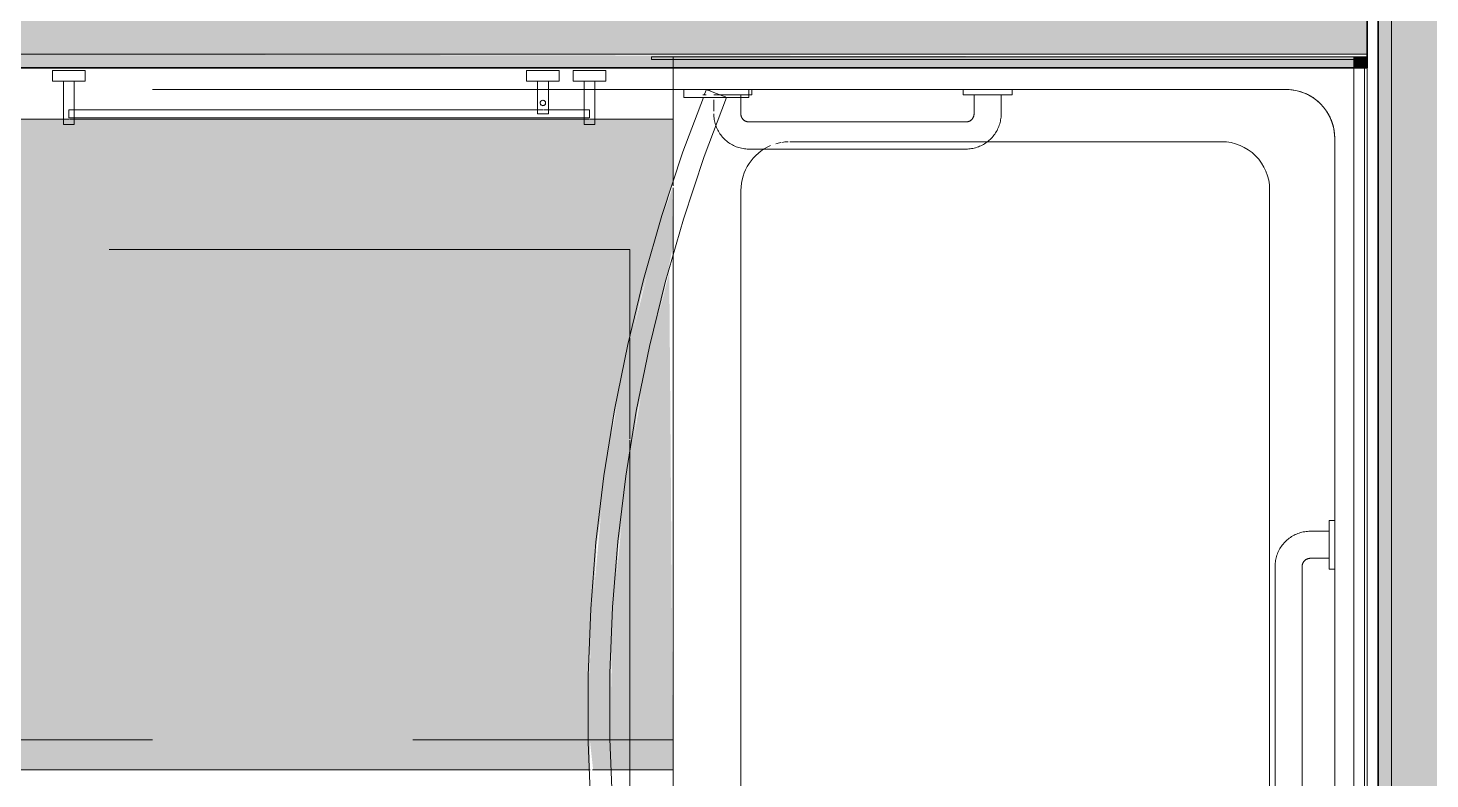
# Model space of a CAD drawing. Header units: inches. Extents: x 6 to 8416, y -388 to 6104.
# Drawn here: x 7517.9 to 7582.6, y 626.9 to 661.5 of the extents above; entities that cross this region are included whole.
import ezdxf

# ---------------------------------------------------------------- set-up
doc = ezdxf.new("R2010")
doc.units = ezdxf.units.IN
doc.header["$MEASUREMENT"] = 0
doc.linetypes.add('Dash 1_16_', pattern=[48, 24, -24])
doc.linetypes.add('Hidden 1_16_', pattern=[36, 24, -12])
for name, color, linetype, lineweight in [('A-GENM', 13, 'Continuous', 18), ('A-ROOM', 32, 'Continuous', 13), ('A-WALL', 113, 'Continuous', 25), ('A-WALL-PATT', 111, 'Continuous', 35), ('I-WALL', 2, 'Continuous', 25), ('P-SANR-FIXT', 6, 'Continuous', 18), ('Q-SPCQ', 91, 'Continuous', 18)]:
    doc.layers.add(name, color=color, linetype=linetype, lineweight=lineweight)

# ---------------------------------------------------------------- blocks, each defined once
blk = doc.blocks.new('GM BA Shower-Unit-Tub-Prefab-ICC ADA-AM - ICC Type B_ Option A Forward_ 60_W x 32_D-2223805-LEVEL 3 - PLAN Copy 1 Copy 1')
at = {"layer": 'A-GENM'}
blk.add_line((59.375, 32), (60, 32), dxfattribs=at)
blk = doc.blocks.new('PL BA Toilet-Unit-Two Piece-ICC ADA-AM - ICC Type B_ Side Approach_ Swing Up Bar-V552-LEVEL 3 - PLAN Copy 1 Copy 1')
at = {"layer": 'A-GENM', "linetype": 'Hidden 1_16_', "lineweight": 9}
for p, q in [((0, -46.672), (0, -23.078)), ((0, -47.204), (0, -46.672)), ((0, -51.923), (0, -47.263)), ((0, -56), (0, -51.974)), ((0, -56), (48, -56))]:
    blk.add_line(p, q, dxfattribs=at)
blk = doc.blocks.new('GM Clearance-Rect-AM - 30_ x 48_  - A117 2017 Existing _ Type B _ A117 2009 _ CBC-V553-LEVEL 3 - PLAN Copy 1 Copy 1')
at = {"layer": 'A-GENM', "linetype": 'Hidden 1_16_', "lineweight": 9, "transparency": 33554560}
h = blk.add_hatch(color=256, dxfattribs=at)
h.paths.add_polyline_path([(-15, 2.783), (-15, 0), (7.953, 0.176), (3.467, 1.272), (-2.174, 2.235), (-7.811, 2.769), (-12.992, 2.9), (-15, 2.824)])
h.paths.add_polyline_path([(-15, 3.831), (-15, 3.824), (-9.98, 3.852), (-4.627, 3.521), (1.211, 2.722), (6.775, 1.493), (11.363, 0.219), (12.253, 0), (15, 0), (15, 3.636), (14.75, 3.636), (14.75, 4.069), (15, 4.069), (15, 27.636), (14.75, 27.636), (14.75, 28.069), (15, 28.069), (15, 48), (-15, 48), (-15, 3.933)])
h = blk.add_hatch(color=256, dxfattribs=at)
h.paths.add_polyline_path([(-15, 3.012), (-15, 2.824), (-10.45, 2.869), (-4.679, 2.522), (1.585, 1.633), (7.063, 0.418), (9.185, 0), (11.777, 0.051), (9.674, 0.744), (3.083, 2.363), (-1.424, 3.155), (-8.171, 3.783), (-13.109, 3.896), (-15, 3.685), (-15, 3.02)])
h.paths.add_polyline_path([(14.75, 3.636), (15, 3.636), (15, 4.069), (14.75, 4.069), (14.75, 3.852)])
h.paths.add_polyline_path([(14.75, 27.852), (14.75, 27.636), (15, 27.636), (15, 28.069), (14.75, 28.069)])
at = {"layer": 'A-GENM', "linetype": 'Hidden 1_16_', "lineweight": 9}
for p, q in [((15, 48), (-15, 48)), ((-15, 48), (-15, 3.821)), ((15, 48), (-15, 48)), ((-15, 48), (-15, 3.821)), ((-15, 3.821), (-15, 48)), ((-15, 48), (15, 48)), ((15, 28.042), (15, 48)), ((15, 28.042), (15, 48)), ((15, 48), (15, 28.042)), ((15, 27.852), (15, 28.042)), ((15, 27.852), (15, 28.042)), ((15, 28.042), (15, 27.852)), ((15, 27.636), (15, 27.825)), ((15, 27.636), (15, 27.825)), ((15, 27.825), (15, 27.636)), ((15, 4.042), (15, 27.636)), ((15, 4.042), (15, 27.636)), ((15, 27.636), (15, 4.042)), ((15, 3.852), (15, 4.042)), ((15, 3.852), (15, 4.042)), ((15, 4.042), (15, 3.852)), ((-15, 3.714), (-15, 3.38)), ((-15, 3.714), (-15, 3.38)), ((-15, 3.38), (-15, 3.714)), ((-15, 3.378), (-15, 2.824)), ((-15, 3.378), (-15, 2.824)), ((-15, 2.824), (-15, 3.378)), ((15, 3.636), (15, 3.825)), ((15, 3.636), (15, 3.825)), ((15, 3.825), (15, 3.636)), ((15, 0), (15, 3.636)), ((15, 0), (15, 3.636)), ((15, 3.636), (15, 0)), ((-15, 2.824), (-15, 0)), ((-15, 2.824), (-15, 0)), ((-15, 0), (-15, 2.824)), ((-15, 0), (8.6, 0)), ((-15, 0), (8.6, 0)), ((8.6, 0), (-15, 0)), ((8.6, 0), (9.023, 0)), ((8.6, 0), (9.023, 0)), ((9.023, 0), (8.6, 0)), ((9.075, 0), (11.841, 0)), ((9.075, 0), (11.841, 0)), ((11.841, 0), (9.075, 0)), ((11.922, 0), (15, 0)), ((11.922, 0), (15, 0)), ((15, 0), (11.922, 0))]:
    blk.add_line(p, q, dxfattribs=at)
blk = doc.blocks.new('SE BA Towel Bar-AM - 2_-0_ W x 2 1_2_ D_ 48_ AFF-V555-LEVEL 3 - PLAN Copy 1 Copy 1')
at = {"layer": 'Q-SPCQ'}
for p, q in [((-12.25, 2.5), (-12.25, 0.5)), ((-12.25, 2.5), (-12, 2.5)), ((-12.217, 2.5), (-12, 2.5)), ((-12, 2.5), (-11.783, 2.5)), ((-12, 2.5), (-11.75, 2.5)), ((12, 2.187), (-12, 2.187)), ((-12, 2.187), (-12, 2.181)), ((-12, 2.187), (-12, 1.812)), ((-12, 2.181), (-12, 2.162)), ((-12, 2.162), (-12, 2.133)), ((-12, 2.133), (-12, 2.094)), ((-12, 2.094), (-12, 2.049)), ((-12, 2.049), (-12, 2)), ((-12, 2), (-12, 1.951)), ((-12, 1.951), (-12, 1.906)), ((-11.75, 0.5), (-11.75, 2.5)), ((11.75, 2.5), (11.75, 0.5)), ((11.75, 2.5), (12, 2.5)), ((11.783, 2.5), (12, 2.5)), ((12, 2.5), (12.217, 2.5)), ((12, 2.5), (12.25, 2.5)), ((12, 1.812), (12, 2.187)), ((12, 2.181), (12, 2.187)), ((12, 2.162), (12, 2.181)), ((12, 2.133), (12, 2.162)), ((12, 2.094), (12, 2.133)), ((12, 2.049), (12, 2.094)), ((12, 2), (12, 2.049)), ((12, 1.951), (12, 2)), ((12, 1.906), (12, 1.951)), ((12.25, 0.5), (12.25, 2.5)), ((-12, 1.906), (-12, 1.867)), ((-12, 1.867), (-12, 1.838)), ((-12, 1.838), (-12, 1.819)), ((-12, 1.819), (-12, 1.812)), ((-12, 1.812), (-10.069, 1.812)), ((-10.069, 1.812), (-9.879, 1.812)), ((-9.852, 1.812), (-9.663, 1.812)), ((-9.663, 1.812), (12, 1.812)), ((12, 1.867), (12, 1.906)), ((12, 1.838), (12, 1.867)), ((12, 1.819), (12, 1.838)), ((12, 1.812), (12, 1.819)), ((-12.75, 0.5), (-12.75, 0)), ((-12, 0.5), (-12.75, 0.5)), ((-12, 0.5), (-12.25, 0.5)), ((-12, 0.5), (-12.236, 0.5)), ((-12, 0.5), (-12.217, 0.5)), ((-11.783, 0.5), (-12, 0.5)), ((-11.75, 0.5), (-12, 0.5)), ((-11.764, 0.5), (-12, 0.5)), ((-11.25, 0.5), (-12, 0.5)), ((-11.25, 0), (-11.25, 0.5)), ((11.25, 0.5), (11.25, 0)), ((12, 0.5), (11.25, 0.5)), ((12, 0.5), (11.75, 0.5)), ((12, 0.5), (11.764, 0.5)), ((12, 0.5), (11.783, 0.5)), ((12.217, 0.5), (12, 0.5)), ((12.25, 0.5), (12, 0.5)), ((12.236, 0.5), (12, 0.5)), ((12.75, 0.5), (12, 0.5)), ((12.75, 0), (12.75, 0.5)), ((-12, 0), (-12.75, 0)), ((-11.25, 0), (-12, 0)), ((12, 0), (11.25, 0)), ((12.75, 0), (12, 0))]:
    blk.add_line(p, q, dxfattribs=at)
blk = doc.blocks.new('z Nested-Shower Surround-Tub-Prefab - Variable-V557-LEVEL 3 - PLAN Copy 1 Copy 1')
at = {"layer": 'A-GENM', "lineweight": 9}
for p, q in [((60, 33), (59.875, 33)), ((59.875, 33), (59.875, 0.625)), ((59.875, 32), (59.875, 33)), ((59.875, 33), (60, 33)), ((60, 0.625), (60, 33)), ((60, 33), (60, 32)), ((59.875, 0.625), (59.875, 31.852)), ((60, 31.852), (60, 0.625)), ((0, 0), (60, 0)), ((59.875, 0.125), (0.125, 0.125)), ((0.625, 0.125), (59.5, 0.125)), ((59.5, 0), (0.625, 0)), ((59.5, 0.125), (59.688, 0.125)), ((60, 0), (59.5, 0)), ((59.875, 0.625), (59.875, 0.125)), ((59.875, 0.313), (59.875, 0.625)), ((60, 0), (60, 0.625)), ((60, 0.625), (60, 0))]:
    blk.add_line(p, q, dxfattribs=at)
at = {"layer": 'A-GENM'}
for p, q in [((9.275, 32), (27.125, 32)), ((27.125, 32), (50.725, 32)), ((50.725, 32), (51.148, 32)), ((51.2, 32), (53.966, 32)), ((54.047, 32), (57.125, 32)), ((57.125, 32), (58.5, 32)), ((58.5, 32), (58.5, 30.75)), ((60, 32), (58.5, 32)), ((58.5, 32), (58.5, 30.75)), ((58.5, 30.75), (58.5, 32)), ((58.5, 32), (59.5, 32)), ((59.5, 32), (59.823, 32)), ((60, 0.625), (60, 32)), ((60, 32), (60, 0.625)), ((58.5, 30.75), (58.5, 29.25)), ((58.5, 30.75), (58.5, 29.25)), ((58.5, 29.25), (58.5, 30.75)), ((58.5, 29.25), (58.5, 3.75)), ((58.5, 29.25), (58.5, 3.75)), ((58.5, 3.75), (58.5, 29.25)), ((53.839, 28.873), (6.409, 28.873)), ((56.089, 18.5), (56.089, 26.623)), ((56.089, 6.712), (56.089, 18.5)), ((53.877, 4.5), (6.371, 4.5)), ((56.25, 1.5), (3.75, 1.5)), ((56.25, 1.5), (3.75, 1.5)), ((3.75, 1.5), (56.25, 1.5)), ((0, 0), (60, 0)), ((59.5, 0), (0.625, 0)), ((60, 0), (59.5, 0)), ((60, 0), (60, 0.625)), ((60, 0.625), (60, 0))]:
    blk.add_line(p, q, dxfattribs=at)
for centre, radius, start, end in [((53.839, 26.623), 2.25, 23.01288, 90), ((53.839, 26.623), 2.25, 10.6675, 16.57426), ((53.839, 26.623), 2.25, 1.82866, 9.29916), ((53.877, 6.712), 2.212, 270, 360), ((56.25, 3.75), 2.25, 270, 360), ((56.25, 3.75), 2.25, 345, 0), ((56.25, 3.75), 2.25, 345, 360), ((56.25, 3.75), 2.25, 315, 330), ((56.25, 3.75), 2.25, 315, 330), ((56.25, 3.75), 2.25, 330, 335.02868), ((56.25, 3.75), 2.25, 330, 335.02868), ((56.25, 3.75), 2.25, 335.02868, 339.97132), ((56.25, 3.75), 2.25, 335.02868, 339.97132), ((56.25, 3.75), 2.25, 339.97132, 345), ((56.25, 3.75), 2.25, 339.97132, 345), ((56.25, 3.75), 2.25, 300, 315), ((56.25, 3.75), 2.25, 300, 315), ((56.25, 3.75), 2.25, 270, 285), ((56.25, 3.75), 2.25, 270, 285), ((56.25, 3.75), 2.25, 285, 290.02868), ((56.25, 3.75), 2.25, 285, 290.02868), ((56.25, 3.75), 2.25, 290.02868, 294.97132), ((56.25, 3.75), 2.25, 290.02868, 294.97132), ((56.25, 3.75), 2.25, 294.97132, 300), ((56.25, 3.75), 2.25, 294.97132, 300)]:
    blk.add_arc(centre, radius, start, end, dxfattribs=at)
blk = doc.blocks.new('z Nested-Shower Grab Bars - Variable-V558-LEVEL 3 - PLAN Copy 1 Copy 1')
at = {"layer": 'A-GENM', "linetype": 'Dash 1_16_', "lineweight": 9}
for p, q in [((56.75, 29.125), (56.75, 29.087)), ((56.75, 29.125), (56.75, 29.087)), ((56.75, 29.087), (56.75, 28.974)), ((56.75, 29.087), (56.75, 28.974)), ((57, 28.974), (57, 29.125)), ((57, 28.974), (57, 29.125)), ((55.364, 28.543), (55.303, 28.521)), ((55.426, 28.562), (55.364, 28.543)), ((55.489, 28.578), (55.426, 28.562)), ((55.552, 28.593), (55.489, 28.578)), ((55.616, 28.604), (55.552, 28.593)), ((55.68, 28.613), (55.616, 28.604)), ((55.745, 28.62), (55.68, 28.613)), ((55.81, 28.624), (55.745, 28.62)), ((55.875, 28.625), (55.81, 28.624)), ((56.516, 28.625), (55.998, 28.625)), ((56.75, 28.604), (56.75, 28.625)), ((56.75, 28.604), (56.75, 28.625)), ((56.75, 28.541), (56.75, 28.604)), ((56.75, 28.541), (56.75, 28.604)), ((56.75, 28.162), (56.75, 28.541)), ((56.75, 28.313), (56.75, 28.541)), ((57, 28.563), (57, 28.795)), ((57, 28.563), (57, 28.795)), ((57, 28.113), (57, 28.503)), ((57, 28.113), (57, 28.503)), ((56.75, 28.162), (56.75, 28.313)), ((56.75, 28), (56.75, 28.162)), ((56.75, 28), (56.75, 28.162)), ((56.75, 27.838), (56.75, 28)), ((56.75, 27.838), (56.75, 28)), ((56.75, 27.688), (56.75, 27.838)), ((56.75, 27.688), (56.75, 27.838)), ((57, 27.749), (57, 28)), ((57, 27.749), (57, 28)), ((55.875, 27.375), (56.75, 27.375)), ((56.75, 27.709), (56.75, 26.875)), ((56.75, 27.375), (56.75, 27.688)), ((56.75, 27.375), (56.75, 27.688)), ((56.75, 27.687), (56.75, 26.875)), ((57, 27.438), (57, 27.709)), ((57, 27.438), (57, 27.709)), ((57, 27.205), (57, 27.438)), ((57, 27.205), (57, 27.438)), ((57, 27.026), (57, 27.205)), ((57, 27.026), (57, 27.205)), ((54.25, 27), (54.25, 17)), ((55.5, 17), (55.5, 27)), ((56.75, 26.875), (57, 26.875)), ((57, 26.913), (57, 27.026)), ((57, 26.913), (57, 27.026)), ((57, 26.875), (57, 26.913)), ((57, 26.875), (57, 26.913)), ((57, 17.125), (56.75, 17.125)), ((56.75, 17.125), (56.75, 16.313)), ((56.75, 17.125), (56.75, 14.875)), ((57, 17.087), (57, 17.125)), ((57, 17.087), (57, 17.125)), ((57, 16.974), (57, 17.087)), ((57, 16.974), (57, 17.087)), ((57, 16.795), (57, 16.974)), ((57, 16.795), (57, 16.974)), ((56.75, 16.625), (55.875, 16.625)), ((56.75, 16.313), (56.75, 16.625)), ((56.75, 15.375), (56.75, 16.625)), ((56.75, 16.162), (56.75, 16.313)), ((56.75, 16), (56.75, 16.162)), ((57, 16.563), (57, 16.795)), ((57, 16.563), (57, 16.795)), ((57, 16.291), (57, 16.563)), ((57, 16.291), (57, 16.563)), ((57, 16), (57, 16.291)), ((57, 16), (57, 16.291)), ((56.75, 15.838), (56.75, 16)), ((56.75, 15.688), (56.75, 15.838)), ((56.75, 15.375), (56.75, 15.688)), ((56.75, 15.687), (56.75, 14.875)), ((57, 15.709), (57, 16)), ((57, 15.709), (57, 16)), ((57, 15.438), (57, 15.709)), ((57, 15.438), (57, 15.709)), ((55.875, 15.375), (56.75, 15.375)), ((56.75, 14.875), (57, 14.875)), ((57, 15.205), (57, 15.438)), ((57, 15.205), (57, 15.438)), ((57, 15.026), (57, 15.205)), ((57, 15.026), (57, 15.205)), ((57, 14.913), (57, 15.026)), ((57, 14.913), (57, 15.026)), ((57, 14.875), (57, 14.913)), ((57, 14.875), (57, 14.913)), ((35, 2.75), (13, 2.75)), ((35, 2.75), (13, 2.75)), ((13, 1.5), (35, 1.5)), ((13, 1.5), (35, 1.5)), ((35.375, 1.125), (35.375, 0.25)), ((35.375, 1.125), (35.375, 0.25)), ((36.625, 0.25), (36.625, 1.125)), ((36.625, 0.25), (36.625, 1.125)), ((34.875, 0.25), (34.875, 0)), ((35.687, 0.25), (34.875, 0.25)), ((35.687, 0.25), (34.875, 0.25)), ((34.875, 0.25), (34.875, 0)), ((37.125, 0.25), (34.875, 0.25)), ((35.687, 0.25), (34.875, 0.25)), ((34.875, 0), (34.913, 0)), ((34.875, 0), (34.913, 0)), ((34.875, 0), (34.913, 0)), ((34.875, 0), (34.913, 0)), ((34.913, 0), (35.026, 0)), ((34.913, 0), (35.026, 0)), ((34.913, 0), (35.026, 0)), ((34.913, 0), (35.026, 0)), ((35.026, 0), (35.205, 0)), ((35.026, 0), (35.205, 0)), ((35.026, 0), (35.205, 0)), ((35.026, 0), (35.205, 0)), ((35.205, 0), (35.438, 0)), ((35.205, 0), (35.438, 0)), ((35.205, 0), (35.438, 0)), ((35.205, 0), (35.438, 0)), ((35.375, 0.25), (35.688, 0.25)), ((35.375, 0.25), (35.688, 0.25)), ((35.375, 0.25), (36.625, 0.25)), ((35.375, 0.25), (35.688, 0.25)), ((35.438, 0), (35.709, 0)), ((35.438, 0), (35.709, 0)), ((35.438, 0), (35.709, 0)), ((35.438, 0), (35.709, 0)), ((35.688, 0.25), (35.838, 0.25)), ((35.688, 0.25), (36.313, 0.25)), ((35.688, 0.25), (35.838, 0.25)), ((35.709, 0), (36, 0)), ((35.709, 0), (36, 0)), ((35.709, 0), (36, 0)), ((35.709, 0), (36, 0)), ((35.838, 0.25), (36, 0.25)), ((35.838, 0.25), (36, 0.25)), ((36, 0.25), (36.162, 0.25)), ((36, 0.25), (36.162, 0.25)), ((36, 0), (36.291, 0)), ((36, 0), (36.291, 0)), ((36, 0), (36.291, 0)), ((36, 0), (36.291, 0)), ((36.162, 0.25), (36.313, 0.25)), ((36.162, 0.25), (36.313, 0.25)), ((36.291, 0), (36.563, 0)), ((36.291, 0), (36.563, 0)), ((36.291, 0), (36.563, 0)), ((36.291, 0), (36.563, 0)), ((37.125, 0.25), (36.313, 0.25)), ((37.125, 0.25), (36.313, 0.25)), ((36.313, 0.25), (36.625, 0.25)), ((36.313, 0.25), (36.625, 0.25)), ((37.125, 0.25), (36.313, 0.25)), ((36.313, 0.25), (36.625, 0.25)), ((36.563, 0), (36.795, 0)), ((36.563, 0), (36.795, 0)), ((36.563, 0), (36.795, 0)), ((36.563, 0), (36.795, 0)), ((36.795, 0), (36.974, 0)), ((36.795, 0), (36.974, 0)), ((36.795, 0), (36.974, 0)), ((36.795, 0), (36.974, 0)), ((36.974, 0), (37.087, 0)), ((36.974, 0), (37.087, 0)), ((36.974, 0), (37.087, 0)), ((36.974, 0), (37.087, 0)), ((37.087, 0), (37.125, 0)), ((37.087, 0), (37.125, 0)), ((37.087, 0), (37.125, 0)), ((37.087, 0), (37.125, 0)), ((37.125, 0), (37.125, 0.25)), ((37.125, 0), (37.125, 0.25))]:
    blk.add_line(p, q, dxfattribs=at)
at = {"layer": 'A-GENM', "linetype": 'Dash 1_16_', "lineweight": 9, "flags": 128}
for points in [[(55.303, 28.521), (55.242, 28.497), (55.183, 28.47), (55.125, 28.441), (55.068, 28.41), (55.012, 28.377), (54.957, 28.341), (54.905, 28.303), (54.853, 28.264), (54.803, 28.222), (54.756, 28.178), (54.709, 28.132), (54.665, 28.085), (54.623, 28.035), (54.582, 27.984), (54.544, 27.932), (54.508, 27.878), (54.474, 27.823), (54.442, 27.766), (54.412, 27.708), (54.385, 27.649), (54.36, 27.589), (54.338, 27.528), (54.318, 27.466), (54.301, 27.403), (54.286, 27.34), (54.274, 27.276), (54.264, 27.212), (54.257, 27.147), (54.252, 27.083), (54.25, 27.018), (54.25, 27)], [(55.5, 27), (55.5, 27.015), (55.501, 27.03), (55.503, 27.045), (55.505, 27.06), (55.507, 27.075), (55.511, 27.089), (55.515, 27.104), (55.519, 27.118), (55.524, 27.132), (55.53, 27.146), (55.536, 27.16), (55.542, 27.173), (55.55, 27.186), (55.557, 27.199), (55.565, 27.212), (55.574, 27.224), (55.583, 27.236), (55.593, 27.247), (55.603, 27.258), (55.614, 27.269), (55.625, 27.279), (55.636, 27.289), (55.648, 27.298), (55.66, 27.307), (55.672, 27.316), (55.685, 27.323), (55.698, 27.331), (55.712, 27.338), (55.725, 27.344), (55.739, 27.35), (55.753, 27.355), (55.767, 27.359), (55.782, 27.363), (55.797, 27.367), (55.811, 27.37), (55.826, 27.372), (55.841, 27.373), (55.856, 27.375), (55.871, 27.375), (55.875, 27.375)], [(54.25, 17), (54.251, 16.935), (54.255, 16.87), (54.262, 16.805), (54.271, 16.741), (54.282, 16.677), (54.297, 16.614), (54.313, 16.551), (54.332, 16.489), (54.354, 16.428), (54.378, 16.367), (54.405, 16.308), (54.434, 16.25), (54.465, 16.193), (54.498, 16.137), (54.534, 16.082), (54.572, 16.03), (54.611, 15.978), (54.653, 15.928), (54.697, 15.881), (54.743, 15.834), (54.79, 15.79), (54.84, 15.748), (54.891, 15.707), (54.943, 15.669), (54.997, 15.633), (55.052, 15.599), (55.109, 15.567), (55.167, 15.537), (55.226, 15.51), (55.286, 15.485), (55.347, 15.463), (55.409, 15.443), (55.472, 15.426), (55.535, 15.411), (55.599, 15.399), (55.663, 15.389), (55.728, 15.382), (55.792, 15.377), (55.857, 15.375), (55.875, 15.375)], [(55.875, 16.625), (55.86, 16.625), (55.845, 16.626), (55.83, 16.628), (55.815, 16.63), (55.8, 16.632), (55.786, 16.636), (55.771, 16.64), (55.757, 16.644), (55.743, 16.649), (55.729, 16.655), (55.715, 16.661), (55.702, 16.667), (55.689, 16.675), (55.676, 16.682), (55.663, 16.69), (55.651, 16.699), (55.639, 16.708), (55.628, 16.718), (55.617, 16.728), (55.606, 16.739), (55.596, 16.75), (55.586, 16.761), (55.577, 16.773), (55.568, 16.785), (55.559, 16.797), (55.552, 16.81), (55.544, 16.823), (55.537, 16.837), (55.531, 16.85), (55.525, 16.864), (55.52, 16.878), (55.516, 16.892), (55.512, 16.907), (55.508, 16.922), (55.505, 16.936), (55.503, 16.951), (55.502, 16.966), (55.5, 16.981), (55.5, 16.996), (55.5, 17)], [(36.625, 1.125), (36.624, 1.19), (36.62, 1.255), (36.613, 1.32), (36.604, 1.384), (36.593, 1.448), (36.578, 1.511), (36.562, 1.574), (36.543, 1.636), (36.521, 1.697), (36.497, 1.758), (36.47, 1.817), (36.441, 1.875), (36.41, 1.932), (36.377, 1.988), (36.341, 2.043), (36.303, 2.095), (36.264, 2.147), (36.222, 2.197), (36.178, 2.244), (36.132, 2.291), (36.085, 2.335), (36.035, 2.377), (35.984, 2.418), (35.932, 2.456), (35.878, 2.492), (35.823, 2.526), (35.766, 2.558), (35.708, 2.588), (35.649, 2.615), (35.589, 2.64), (35.528, 2.662), (35.466, 2.682), (35.403, 2.699), (35.34, 2.714), (35.276, 2.726), (35.212, 2.736), (35.147, 2.743), (35.083, 2.748), (35.018, 2.75), (35, 2.75)], [(36.625, 1.125), (36.624, 1.19), (36.62, 1.255), (36.613, 1.32), (36.604, 1.384), (36.593, 1.448), (36.578, 1.511), (36.562, 1.574), (36.543, 1.636), (36.521, 1.697), (36.497, 1.758), (36.47, 1.817), (36.441, 1.875), (36.41, 1.932), (36.377, 1.988), (36.341, 2.043), (36.303, 2.095), (36.264, 2.147), (36.222, 2.197), (36.178, 2.244), (36.132, 2.291), (36.085, 2.335), (36.035, 2.377), (35.984, 2.418), (35.932, 2.456), (35.878, 2.492), (35.823, 2.526), (35.766, 2.558), (35.708, 2.588), (35.649, 2.615), (35.589, 2.64), (35.528, 2.662), (35.466, 2.682), (35.403, 2.699), (35.34, 2.714), (35.276, 2.726), (35.212, 2.736), (35.147, 2.743), (35.083, 2.748), (35.018, 2.75), (35, 2.75)], [(35, 1.5), (35.015, 1.5), (35.03, 1.499), (35.045, 1.497), (35.06, 1.495), (35.075, 1.493), (35.089, 1.489), (35.104, 1.485), (35.118, 1.481), (35.132, 1.476), (35.146, 1.47), (35.16, 1.464), (35.173, 1.458), (35.186, 1.45), (35.199, 1.443), (35.212, 1.435), (35.224, 1.426), (35.236, 1.417), (35.247, 1.407), (35.258, 1.397), (35.269, 1.386), (35.279, 1.375), (35.289, 1.364), (35.298, 1.352), (35.307, 1.34), (35.316, 1.328), (35.323, 1.315), (35.331, 1.302), (35.338, 1.288), (35.344, 1.275), (35.35, 1.261), (35.355, 1.247), (35.359, 1.233), (35.363, 1.218), (35.367, 1.203), (35.37, 1.189), (35.372, 1.174), (35.373, 1.159), (35.375, 1.144), (35.375, 1.129), (35.375, 1.125)], [(35, 1.5), (35.015, 1.5), (35.03, 1.499), (35.045, 1.497), (35.06, 1.495), (35.075, 1.493), (35.089, 1.489), (35.104, 1.485), (35.118, 1.481), (35.132, 1.476), (35.146, 1.47), (35.16, 1.464), (35.173, 1.458), (35.186, 1.45), (35.199, 1.443), (35.212, 1.435), (35.224, 1.426), (35.236, 1.417), (35.247, 1.407), (35.258, 1.397), (35.269, 1.386), (35.279, 1.375), (35.289, 1.364), (35.298, 1.352), (35.307, 1.34), (35.316, 1.328), (35.323, 1.315), (35.331, 1.302), (35.338, 1.288), (35.344, 1.275), (35.35, 1.261), (35.355, 1.247), (35.359, 1.233), (35.363, 1.218), (35.367, 1.203), (35.37, 1.189), (35.372, 1.174), (35.373, 1.159), (35.375, 1.144), (35.375, 1.129), (35.375, 1.125)]]:
    blk.add_lwpolyline(points, dxfattribs=at)
blk = doc.blocks.new('z Nested-Clearance-Shower-AM - Tub_Shower - ICC Type B - Option A_ Forward-V410-LEVEL 3 - PLAN Copy 1 Copy 1')
at = {"layer": 'A-GENM', "linetype": 'Hidden 1_16_', "lineweight": 9}
for p, q in [((30, 48), (0, 48)), ((0, 48), (0, 0)), ((30, 0), (30, 48)), ((16, 47), (14, 47)), ((14, 47), (14, 41.578)), ((14, 42.375), (14, 47)), ((14, 47), (16, 47)), ((16, 41.578), (16, 47)), ((16, 47), (16, 41.953)), ((12.664, 42.914), (11.25, 41.5)), ((11.25, 41.5), (12.664, 42.914)), ((14, 41.578), (12.664, 42.914)), ((12.664, 42.914), (13.602, 41.977)), ((17.336, 42.914), (16, 41.578)), ((16.25, 41.828), (17.336, 42.914)), ((18.75, 41.5), (17.336, 42.914)), ((17.336, 42.914), (18.125, 42.125)), ((14, 41.578), (14, 42.375)), ((11.25, 41.5), (15, 37.75)), ((15, 37.75), (11.25, 41.5)), ((13.602, 41.977), (14, 41.578)), ((15, 37.75), (18.75, 41.5)), ((16, 41.825), (16, 41.578)), ((18.75, 41.5), (16.187, 38.937)), ((18.43, 41.82), (18.75, 41.5)), ((16.187, 38.937), (15, 37.75)), ((0, 0), (30, 0))]:
    blk.add_line(p, q, dxfattribs=at)
blk = doc.blocks.new('SE BA Shower Curtain Rod-AM - 1_ Dia__ 76_ AFF-V377-LEVEL 3 - PLAN Copy 1 Copy 1')
at = {"layer": 'Q-SPCQ'}
for p, q in [((57, 1.5), (56.625, 1.5)), ((56.625, 1.5), (56.625, 0.75)), ((56.625, 1.5), (56.625, -1.5)), ((57, -1.5), (57, 1.5)), ((57, 0.75), (57, 1.5)), ((57, 0.388), (57, 0.75)), ((56.72, -0.232), (56.905, 0.232)), ((56.765, -0.12), (56.812, 0)), ((56.998, 0.464), (56.786, 0.544)), ((56.812, 0), (56.86, 0.12)), ((56.86, 0.12), (56.905, 0.232)), ((56.905, 0.232), (56.973, 0.402)), ((56.905, 0.232), (56.943, 0.328)), ((56.943, 0.328), (56.973, 0.402)), ((56.973, 0.402), (56.991, 0.449)), ((56.973, 0.402), (56.991, 0.449)), ((56.991, 0.449), (56.998, 0.464)), ((56.991, 0.449), (56.998, 0.464)), ((57, 0), (57, 0.388)), ((56.625, -0.391), (56.625, -0.75)), ((56.627, -0.464), (56.634, -0.449)), ((56.627, -0.464), (56.634, -0.449)), ((56.634, -0.449), (56.652, -0.402)), ((56.634, -0.449), (56.652, -0.402)), ((56.652, -0.402), (56.72, -0.232)), ((56.652, -0.402), (56.682, -0.328)), ((56.682, -0.328), (56.72, -0.232)), ((56.72, -0.232), (56.765, -0.12)), ((57, -0.388), (57, 0)), ((57, -0.75), (57, -0.388)), ((56.625, -0.75), (56.625, -1.5)), ((57, -1.5), (57, -0.75)), ((56.625, -1.5), (57, -1.5))]:
    blk.add_line(p, q, dxfattribs=at)
at = {"layer": 'Q-SPCQ', "flags": 128}
for points in [[(56.625, 0.604), (54.115, 1.547), (51.191, 2.513), (48.231, 3.362), (45.239, 4.091), (42.221, 4.7), (39.18, 5.189), (36.123, 5.555), (33.053, 5.798), (29.976, 5.919), (26.897, 5.916), (23.82, 5.791), (20.75, 5.542), (17.694, 5.171), (14.654, 4.678), (11.636, 4.063), (8.646, 3.329), (5.687, 2.475), (2.765, 1.504), (0.375, 0.605)], [(0.375, -0.464), (3.218, 0.604), (6.104, 1.558), (9.026, 2.395), (11.978, 3.115), (14.958, 3.716), (17.959, 4.198), (20.976, 4.56), (24.006, 4.8), (27.043, 4.919), (30.083, 4.916), (33.119, 4.792), (36.149, 4.547), (39.166, 4.181), (42.166, 3.694), (45.144, 3.088), (48.096, 2.363), (51.016, 1.52), (53.901, 0.562), (56.625, -0.464)]]:
    blk.add_lwpolyline(points, dxfattribs=at)
blk = doc.blocks.new('z Nested-Shower Extra Gyp Layer - Variable-2223807-LEVEL 3 - PLAN Copy 1 Copy 1')
at = {"layer": 'A-GENM', "lineweight": 9}
for p, q in [((60, 0.625), (0, 0.625)), ((0, 0.625), (60, 0.625)), ((60, 0), (0, 0)), ((0, 0), (60, 0)), ((60, 0), (60, 0.625)), ((60, 0.625), (60, 0))]:
    blk.add_line(p, q, dxfattribs=at)
blk = doc.blocks.new('SE BA Robe Hook-AM - Robe Hook-V671-LEVEL 3 - PLAN Copy 1 Copy 1')
at = {"layer": 'Q-SPCQ'}
for p, q in [((-0.25, 2), (-0.25, 0.5)), ((-0.25, 2), (0, 2)), ((-0.217, 2), (0, 2)), ((0, 2), (0.217, 2)), ((0, 2), (0.25, 2)), ((0.25, 0.5), (0.25, 2)), ((-0.75, 0.5), (-0.75, 0)), ((0, 0.5), (-0.75, 0.5)), ((0, 0.5), (-0.25, 0.5)), ((0, 0.5), (-0.236, 0.5)), ((0, 0.5), (-0.217, 0.5)), ((0.217, 0.5), (0, 0.5)), ((0.25, 0.5), (0, 0.5)), ((0.236, 0.5), (0, 0.5)), ((0.75, 0.5), (0, 0.5)), ((0.75, 0), (0.75, 0.5)), ((0, 0), (-0.75, 0)), ((0.75, 0), (0, 0))]:
    blk.add_line(p, q, dxfattribs=at)
for start, end in [(360, 180), (135, 180), (180, 360), (180, 210), (210, 225), (120, 135), (225, 240), (105, 120), (240, 345), (0, 105), (345, 0)]:
    blk.add_arc((0, 1.5), 0.125, start, end, dxfattribs=at)

msp = doc.modelspace()

# ---------------------------------------------------------------- hatches: boundary and pattern name
at = {"layer": 'A-WALL-PATT', "lineweight": 25}
h = msp.add_hatch(color=10, dxfattribs=at)
h.paths.add_polyline_path([(7580.16533733, 594.68577679), (7580.79033733, 594.68577679), (7580.79033733, 715.06077679), (7580.16533733, 715.06077679), (7580.16533733, 595.31077679)])
h.paths.add_polyline_path([(7580.79033733, 718.56077679), (7580.79033733, 725.06077679), (7580.16533733, 725.06077679), (7580.16533733, 718.56077679)])
h.paths.add_polyline_path([(7580.16533733, 728.56077679), (7580.79033733, 728.56077679), (7580.79033733, 782.31077679), (7580.16533733, 782.31077679), (7580.16533733, 729.18577679)])
h.paths.add_polyline_path([(7580.79033733, 818.31077679), (7580.79033733, 822.93577679), (7580.16533733, 822.93577679), (7580.16533733, 818.31077679)])
at = {"layer": 'A-WALL-PATT', "transparency": 33554560}
h = msp.add_hatch(color=10, dxfattribs=at)
h.paths.add_polyline_path([(7579.04033733, 659.68577679), (7579.04033733, 660.18577679), (7513.41533733, 660.31077679), (7513.41533733, 659.68577679), (7564.68428685, 659.68577679)])
h.paths.add_polyline_path([(7472.79033733, 659.68577679), (7477.41533733, 659.68577679), (7477.41533733, 660.31077679), (7472.79033733, 660.31077679)])
msp.add_hatch(color=10, dxfattribs=at).paths.add_polyline_path([(7579.66533733, 659.68577679), (7579.66533733, 660.18577679), (7579.04033733, 660.18577679), (7579.04033733, 659.68577679)])
at = {"layer": 'I-WALL'}
h = msp.add_hatch(color=10, dxfattribs=at)
h.paths.add_polyline_path([(7586.29033733, 593.56077679), (7586.29033733, 782.31077679), (7580.79033733, 782.31077679), (7580.79033733, 593.56077679), (7581.55553685, 593.56077679)])
h.paths.add_polyline_path([(7580.79033733, 818.31077679), (7586.29033733, 818.31077679), (7586.16533733, 823.56077679), (7580.79033733, 823.56077679), (7580.79033733, 822.31077679)])
at = {"layer": 'I-WALL', "transparency": 33554560}
h = msp.add_hatch(color=10, dxfattribs=at)
h.paths.add_polyline_path([(7579.66533733, 660.31077679), (7579.66533733, 663.81077679), (7513.41533733, 663.81077679), (7513.41533733, 660.31077679), (7564.68428685, 660.31077679)])
h.paths.add_polyline_path([(7472.79033733, 660.31077679), (7477.41533733, 660.31077679), (7477.41533733, 663.81077679), (7469.29033733, 663.81077679), (7469.29033733, 660.31077679)])

# ---------------------------------------------------------------- linework, layer by layer
at = {"layer": 'A-ROOM', "lineweight": 9, "flags": 128}
msp.add_lwpolyline([(7351.29033733, 595.31077679), (7580.16533733, 595.31077679), (7580.16533733, 725.06077679), (7552.29033733, 725.06077679), (7552.29033733, 716.81077679), (7552.91533733, 716.81077679), (7552.91533733, 662.06077679), (7548.16533733, 662.06077679), (7548.16533733, 716.81077679), (7548.16533733, 729.18577679), (7580.16533733, 729.18577679), (7580.16533733, 822.31077679), (7521.91533733, 822.31077679), (7521.91533733, 879.93577679)], dxfattribs=at)
at = {"layer": 'A-WALL', "lineweight": 9}
for p, q in [((7580.79033733, 593.56077679), (7580.79033733, 715.06077679)), ((7513.41533733, 660.31077679), (7579.66533733, 660.31077679))]:
    msp.add_line(p, q, dxfattribs=at)
at = {"layer": 'I-WALL', "lineweight": 35}
for p, q in [((7580.16533733, 714.43577679), (7580.16533733, 595.31077679)), ((7579.66533733, 659.68577679), (7579.66533733, 664.43577679)), ((7513.41533733, 659.68577679), (7579.66533733, 659.68577679))]:
    msp.add_line(p, q, dxfattribs=at)

# ---------------------------------------------------------------- block references
at = {"layer": 'A-GENM', "lineweight": 9, "rotation": 89.999999999998}
msp.add_blockref('z Nested-Shower Surround-Tub-Prefab - Variable-V557-LEVEL 3 - PLAN Copy 1 Copy 1', (7579.66533733, 600.18577679), dxfattribs=at)
at = {"layer": 'A-GENM', "rotation": 89.999999999998}
for name in ['GM BA Shower-Unit-Tub-Prefab-ICC ADA-AM - ICC Type B_ Option A Forward_ 60_W x 32_D-2223805-LEVEL 3 - PLAN Copy 1 Copy 1', 'z Nested-Shower Extra Gyp Layer - Variable-2223807-LEVEL 3 - PLAN Copy 1 Copy 1']:
    msp.add_blockref(name, (7579.66533733, 600.18577679), dxfattribs=at)
at = {"layer": 'A-GENM', "linetype": 'Hidden 1_16_', "lineweight": 9}
for name, p, rotation in [('z Nested-Clearance-Shower-AM - Tub_Shower - ICC Type B - Option A_ Forward-V410-LEVEL 3 - PLAN Copy 1 Copy 1', (7547.66533733, 628.68577679), 89.999999999998), ('GM Clearance-Rect-AM - 30_ x 48_  - A117 2017 Existing _ Type B _ A117 2009 _ CBC-V553-LEVEL 3 - PLAN Copy 1 Copy 1', (7547.66533733, 642.31077679), 89.99999999999763)]:
    msp.add_blockref(name, p, dxfattribs=dict(at, rotation=rotation))
at = {"layer": 'A-GENM', "linetype": 'Dash 1_16_', "lineweight": 9, "rotation": 89.999999999998}
msp.add_blockref('z Nested-Shower Grab Bars - Variable-V558-LEVEL 3 - PLAN Copy 1 Copy 1', (7578.16533733, 601.68577679), dxfattribs=at)
at = {"layer": 'P-SANR-FIXT', "rotation": 180}
msp.add_blockref('PL BA Toilet-Unit-Two Piece-ICC ADA-AM - ICC Type B_ Side Approach_ Swing Up Bar-V552-LEVEL 3 - PLAN Copy 1 Copy 1', (7545.66533733, 595.31077679), dxfattribs=at)
at = {"layer": 'Q-SPCQ'}
for name, p, rotation in [('SE BA Towel Bar-AM - 2_-0_ W x 2 1_2_ D_ 48_ AFF-V555-LEVEL 3 - PLAN Copy 1 Copy 1', (7531.81300129, 659.56077679), 180), ('SE BA Robe Hook-AM - Robe Hook-V671-LEVEL 3 - PLAN Copy 1 Copy 1', (7541.66533733, 659.56077679), 180), ('SE BA Shower Curtain Rod-AM - 1_ Dia__ 76_ AFF-V377-LEVEL 3 - PLAN Copy 1 Copy 1', (7549.66533733, 601.68577679), 89.999999999998)]:
    msp.add_blockref(name, p, dxfattribs=dict(at, rotation=rotation))

doc.saveas('drawing.dxf')
